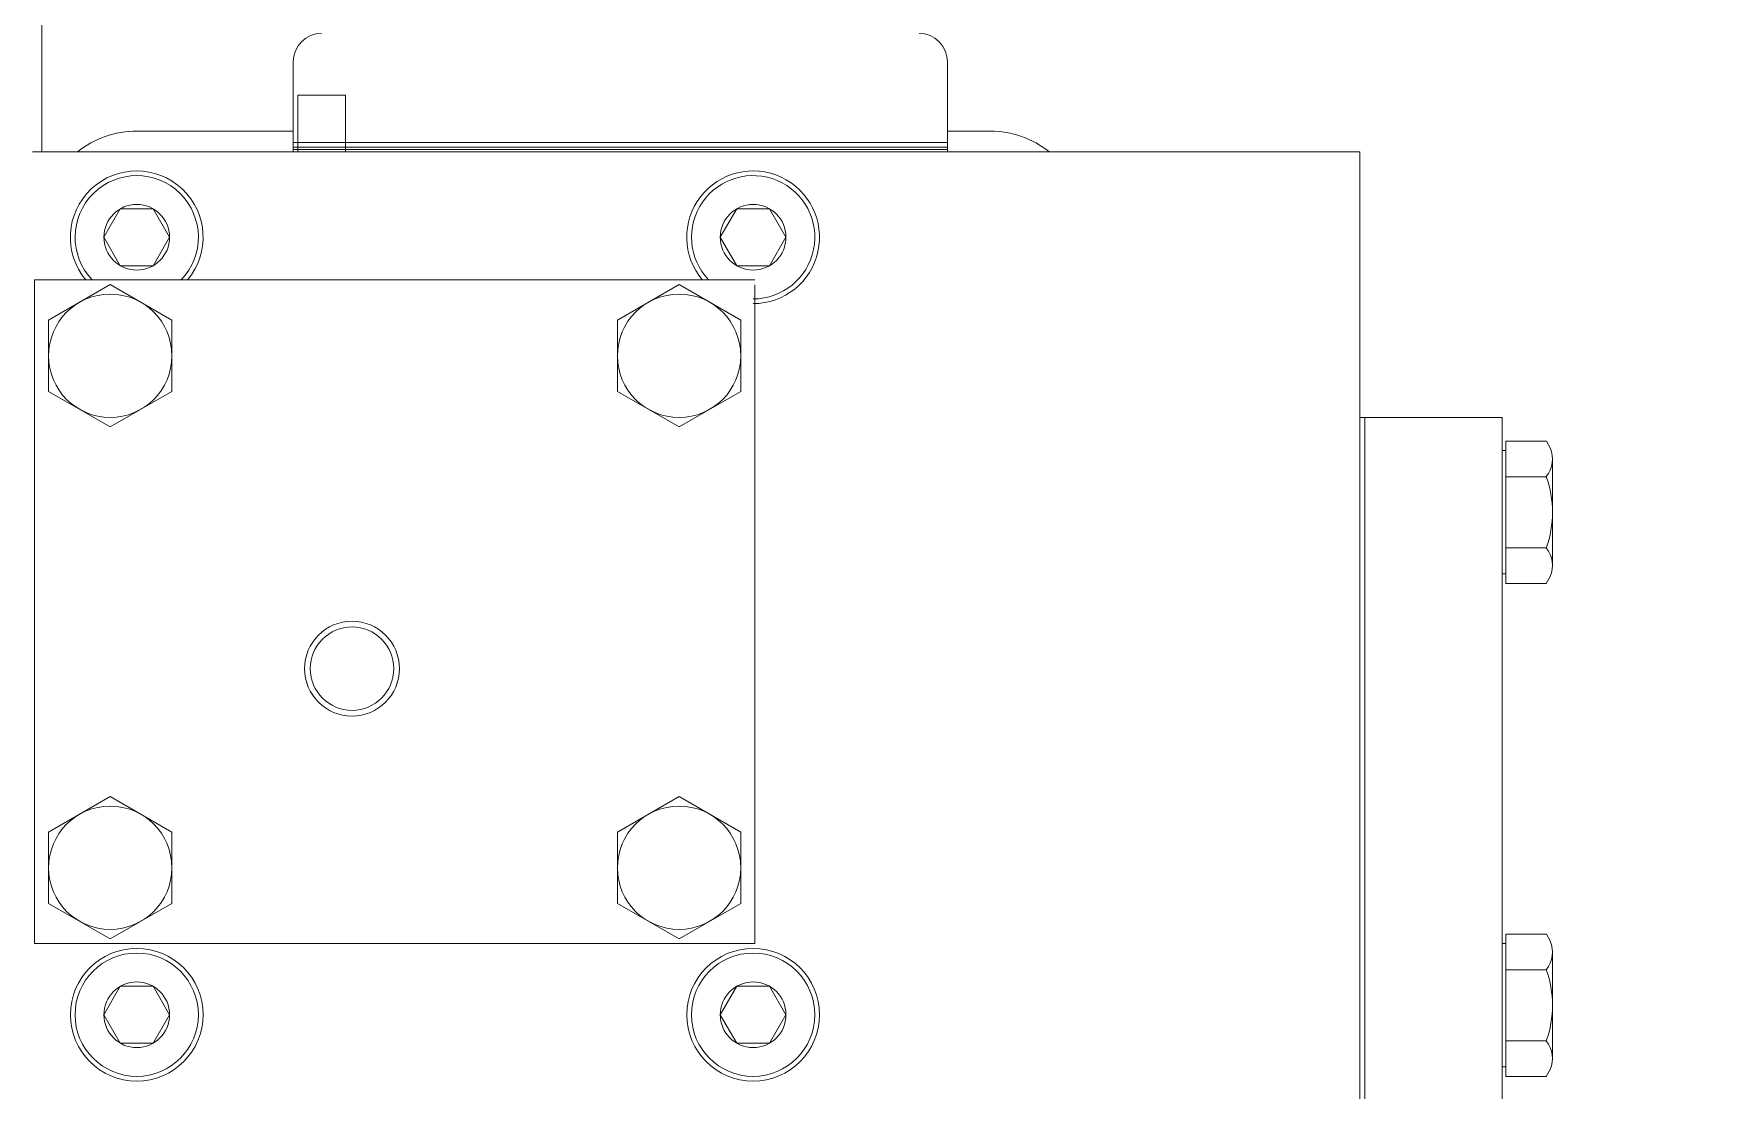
# Model space of a CAD drawing. Header units: millimetres. Extents: x 138823 to 235949, y -69097 to 9810.
# Drawn here: x 155384.2 to 155618, y -61484.2 to -61336.2 of the extents above; entities that cross this region are included whole.
import ezdxf

# ---------------------------------------------------------------- set-up
doc = ezdxf.new("R2010")
doc.units = ezdxf.units.MM
doc.layers.add('0 CASCO', color=7, linetype='Continuous')
doc.layers.add('18 MOTORES E GERADORES', color=14, linetype='Continuous')

msp = doc.modelspace()

# ---------------------------------------------------------------- linework, layer by layer
at = {"layer": '0 CASCO'}
msp.add_open_spline([(146126.82, -63082.43), (146215.2, -62795.19), (146379.47, -62261.32), (146662.98, -61525.14), (146952.93, -60892.1), (147256.1, -60339.25), (147575.41, -59852.68), (147907.4, -59416.74), (148141.96, -59149.6), (148256.81, -59018.8), (148433.31, -58947.24), (148727.39, -58828), (149267.37, -58647.62), (149866.81, -58474.54), (150582.08, -58311.64), (151284.25, -58193.33), (151973.43, -58111.08), (152654.36, -58054.75), (153543.21, -57999.79), (155031.62, -57935.04), (156745.07, -57864.17), (158569.82, -57805.45), (160341.66, -57766.36), (162120.51, -57748.95), (165904.25, -57749.27), (169966.48, -57750.37), (175373.8, -57746.84), (179241.25, -57811.37), (182508.18, -57806.12), (184198.21, -57821.16), (185099.59, -57853.67), (185777.92, -57894.45), (186463.78, -57957.95), (187165.87, -58051.15), (187764.5, -58157.33), (188457.23, -58303.85), (189171.48, -58483.36), (190011.86, -58727.13), (190763.31, -58970.47), (191465.34, -59223.25), (192112.93, -59490.62), (192717.78, -59794.93), (193303.42, -60159.33), (194045.73, -60703.56), (194777.19, -61289.72), (195509.51, -61831.95), (195966.55, -62134.88), (196376.02, -62363.42), (196709.38, -62514.02), (197110.89, -62645.03), (197514.32, -62741.27), (198015.82, -62842.38), (198542.47, -62935.23), (199173.55, -63014.6), (199598.12, -63056.87), (199854.89, -63082.43)], degree=3, knots=[0, 0, 0, 0, 901.347948, 1675.319997, 2364.677603, 2988.840142, 3564.913749, 4109.091785, 4631.178176, 4631.178176, 4631.178176, 5202.378251, 5582.891234, 6338.519578, 7073.266174, 7782.366384, 8473.718568, 9154.846991, 9831.879341, 11145.250803, 13624.165902, 14976.643804, 16622.243106, 18940.880075, 20313.267208, 27973.450232, 31127.646951, 36535.061714, 39576.620039, 40928.546533, 41604.908463, 42282.305172, 42966.969378, 43670.810001, 44406.445425, 44790.246915, 45794.849099, 46614.860763, 47415.011993, 48164.042526, 48852.838016, 49515.641376, 50192.856084, 50919.426916, 52275.645461, 53004.522816, 53652.759672, 53918.536496, 54410.868153, 54747.069908, 55184.163317, 55654.219696, 56281.932144, 56787.842028, 57561.948504, 57561.948504, 57561.948504, 57561.948504], dxfattribs=at)
at = {"layer": '18 MOTORES E GERADORES', "linetype": 'Continuous', "lineweight": 20}
for p, q in [((155385.43, -61352.79), (155385.43, -61103.45)), ((155420.6, -61352.79), (155420.6, -61340.18)), ((155512.17, -61352.79), (155512.17, -61340.18)), ((155427.9, -61344.82), (155421.26, -61344.82)), ((155421.26, -61344.82), (155421.26, -61352.79)), ((155427.9, -61344.82), (155427.9, -61352.79)), ((155398.7, -61349.87), (155420.6, -61349.87)), ((155420.6, -61351.46), (155512.17, -61351.46)), ((155512.17, -61349.87), (155518.14, -61349.87)), ((155569.9, -61352.79), (155384.11, -61352.79)), ((155420.6, -61352.12), (155512.17, -61352.12)), ((155420.6, -61352.45), (155512.17, -61352.45)), ((155569.9, -61352.79), (155569.9, -61400.56)), ((155396.4, -61360.75), (155394.11, -61364.73)), ((155401, -61360.75), (155396.4, -61360.75)), ((155403.3, -61364.73), (155401, -61360.75)), ((155482.67, -61360.75), (155480.37, -61364.73)), ((155487.26, -61360.75), (155482.67, -61360.75)), ((155489.56, -61364.73), (155487.26, -61360.75)), ((155396.4, -61368.71), (155394.11, -61364.73)), ((155403.3, -61364.73), (155401, -61368.71)), ((155482.67, -61368.71), (155480.37, -61364.73)), ((155489.56, -61364.73), (155487.26, -61368.71)), ((155384.37, -61370.7), (155384.37, -61463.6)), ((155485.23, -61370.7), (155384.37, -61370.7)), ((155401, -61368.71), (155396.4, -61368.71)), ((155487.26, -61368.71), (155482.67, -61368.71)), ((155394.99, -61371.36), (155386.36, -61376.34)), ((155394.99, -61371.36), (155403.61, -61376.34)), ((155474.61, -61371.36), (155465.99, -61376.34)), ((155474.61, -61371.36), (155483.24, -61376.34)), ((155485.23, -61371.37), (155485.23, -61463.6)), ((155386.36, -61376.34), (155386.36, -61386.3)), ((155403.61, -61376.34), (155403.61, -61386.3)), ((155465.99, -61376.34), (155465.99, -61386.3)), ((155483.24, -61376.34), (155483.24, -61386.3)), ((155386.36, -61386.3), (155394.99, -61391.28)), ((155403.61, -61386.3), (155394.99, -61391.28)), ((155465.99, -61386.3), (155474.61, -61391.28)), ((155483.24, -61386.3), (155474.61, -61391.28)), ((155589.81, -61389.95), (155569.9, -61389.95)), ((155570.56, -61389.95), (155570.56, -61485.5)), ((155589.81, -61389.95), (155589.81, -61485.5)), ((155589.81, -61392.6), (155589.81, -61413.83)), ((155590.34, -61393.26), (155590.34, -61413.18)), ((155590.34, -61393.26), (155595.99, -61393.26)), ((155596.54, -61394.22), (155595.99, -61393.26)), ((155590.34, -61394.59), (155589.81, -61394.59)), ((155596.84, -61395.75), (155596.84, -61410.69)), ((155595.99, -61398.24), (155590.34, -61398.24)), ((155569.9, -61400.56), (155569.9, -61485.5)), ((155589.81, -61400.56), (155589.81, -61485.5)), ((155595.99, -61408.2), (155590.34, -61408.2)), ((155590.34, -61411.84), (155589.81, -61411.84)), ((155595.98, -61413.18), (155596.54, -61412.21)), ((155595.99, -61413.18), (155590.34, -61413.18)), ((155394.99, -61443.02), (155386.36, -61448)), ((155394.99, -61443.02), (155403.61, -61448)), ((155474.61, -61443.02), (155465.99, -61448)), ((155474.61, -61443.02), (155483.24, -61448)), ((155386.36, -61448), (155386.36, -61457.96)), ((155403.61, -61448), (155403.61, -61457.96)), ((155465.99, -61448), (155465.99, -61457.96)), ((155483.24, -61448), (155483.24, -61457.96)), ((155386.36, -61457.96), (155394.99, -61462.94)), ((155403.61, -61457.96), (155394.99, -61462.94)), ((155465.99, -61457.96), (155474.61, -61462.94)), ((155483.24, -61457.96), (155474.61, -61462.94)), ((155485.23, -61463.6), (155384.37, -61463.6)), ((155590.34, -61463.6), (155589.81, -61463.6)), ((155590.34, -61462.27), (155595.99, -61462.27)), ((155590.34, -61462.27), (155590.34, -61482.19)), ((155596.54, -61463.23), (155595.99, -61462.27)), ((155596.84, -61464.76), (155596.84, -61479.7)), ((155595.99, -61467.25), (155590.34, -61467.25)), ((155396.4, -61469.57), (155394.11, -61473.55)), ((155401, -61469.57), (155396.4, -61469.57)), ((155403.3, -61473.55), (155401, -61469.57)), ((155482.67, -61469.57), (155480.37, -61473.55)), ((155487.26, -61469.57), (155482.67, -61469.57)), ((155489.56, -61473.55), (155487.26, -61469.57)), ((155396.4, -61477.53), (155394.11, -61473.55)), ((155403.3, -61473.55), (155401, -61477.53)), ((155482.67, -61477.53), (155480.37, -61473.55)), ((155489.56, -61473.55), (155487.26, -61477.53)), ((155401, -61477.53), (155396.4, -61477.53)), ((155487.26, -61477.53), (155482.67, -61477.53)), ((155595.99, -61477.21), (155590.34, -61477.21)), ((155590.34, -61480.85), (155589.81, -61480.85)), ((155595.99, -61482.19), (155590.34, -61482.19)), ((155595.98, -61482.19), (155596.54, -61481.22))]:
    msp.add_line(p, q, dxfattribs=at)
for centre, radius in [((155398.7, -61364.73), 4.6), ((155484.97, -61364.73), 4.6), ((155394.99, -61381.32), 8.63), ((155474.61, -61381.32), 8.63), ((155428.83, -61425.11), 6.64), ((155428.83, -61425.11), 5.84), ((155394.99, -61452.98), 8.63), ((155474.61, -61452.98), 8.63), ((155398.7, -61473.55), 9.29), ((155398.7, -61473.55), 8.63), ((155484.97, -61473.55), 9.29), ((155484.97, -61473.55), 8.63), ((155398.7, -61473.55), 4.6), ((155484.97, -61473.55), 4.6)]:
    msp.add_circle(centre, radius, dxfattribs=at)
for centre, radius, start, end in [((155424.58, -61340.18), 3.98, 90, 180), ((155508.19, -61340.18), 3.98, 0, 90), ((155398.7, -61363.14), 13.27, 90, 128.7388), ((155518.14, -61363.14), 13.27, 51.2612, 90), ((155398.7, -61364.73), 9.29, 319.9948, 220.0052), ((155398.7, -61364.73), 8.63, 316.1869, 223.8131), ((155484.97, -61364.73), 9.29, 270, 220.0052), ((155484.97, -61364.73), 8.63, 270, 223.8131), ((155592.79, -61395.75), 4.05, 322.0933, 22.0934), ((155581.91, -61403.22), 14.93, 340.5137, 19.4863), ((155592.79, -61410.69), 4.05, 337.9065, 37.9066), ((155592.79, -61464.76), 4.05, 322.0933, 22.0934), ((155581.91, -61472.23), 14.93, 340.5137, 19.4863), ((155592.79, -61479.7), 4.05, 337.9065, 37.9066)]:
    msp.add_arc(centre, radius, start, end, dxfattribs=at)

doc.saveas('drawing.dxf')
